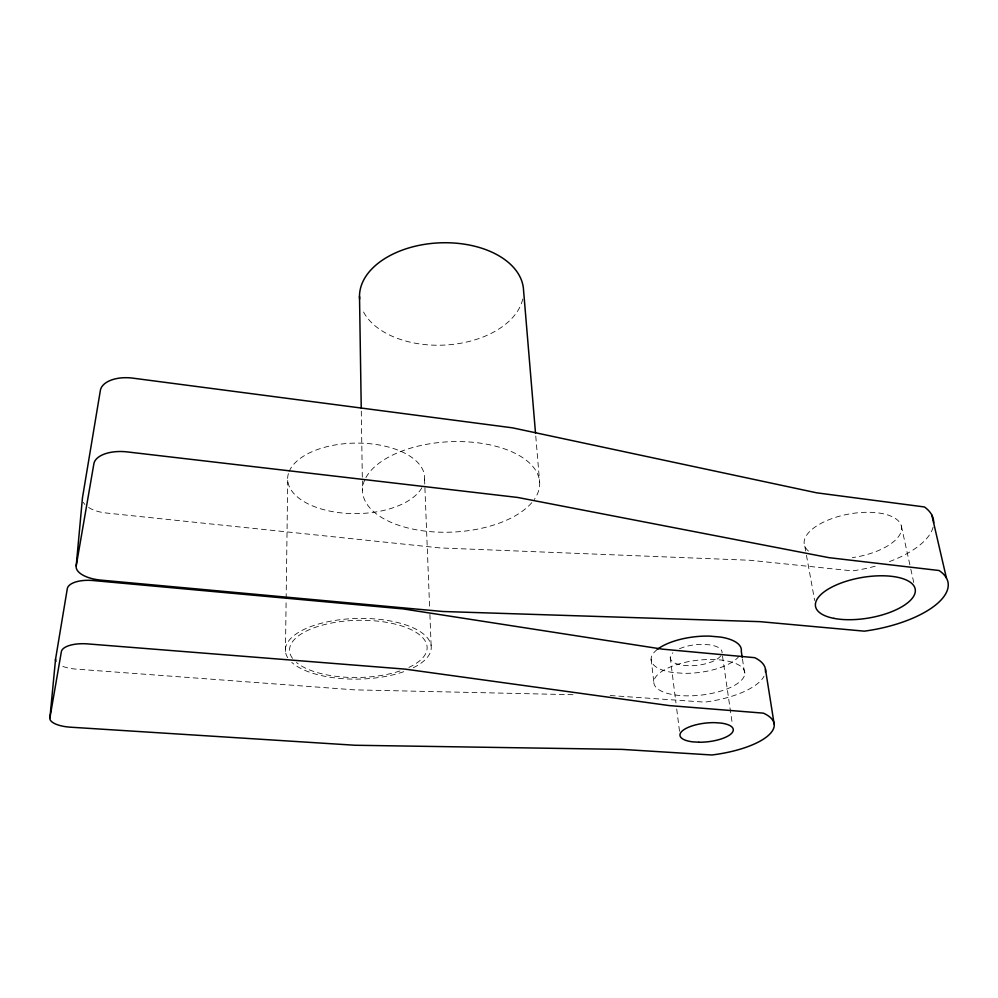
<?xml version="1.0" encoding="UTF-8"?>
<svg xmlns="http://www.w3.org/2000/svg" width="998" height="998" viewBox="0 0 998 998"><rect width="100%" height="100%" fill="white"/><g stroke="black" fill="none" stroke-linecap="round" stroke-linejoin="round"><path stroke-width="0.75" stroke-dasharray="4.99 3.74" d="M285.44 651.482L286.127 600.16M286.152 598.613L287.723 480.437M573.014 694.708L354.49 689.855L75.511 669.072A21.594 8.508 3.1 0 1 60.853 665.516M610.215 695.531L704.7 702.13A66.442 25.437 -6.6 0 0 764.031 676.22M901.331 525.896L910.488 567.637M910.812 569.134L913.756 582.545M804.787 546.143L806.159 553.69M806.434 555.2L814.655 600.509M742.45 658.954L744.77 674.261A45.771 17.515 -6.6 0 1 674.249 694.845A45.771 17.515 -6.6 0 1 679.002 663.92A45.771 17.515 -6.6 0 1 744.77 674.261M722.49 655.998L732.357 724.299M670.244 657.445L675.958 702.954M676.719 709.017L679.576 731.771M651.108 659.092L653.827 682.033M535.764 436.076L539.669 482.67M424.562 479.09L429.651 608.206M429.901 614.419L431.248 648.65M361.288 411.126L362.511 490.18M289.133 471.543A68.475 35.267 -0.6 0 1 368.649 443.599A68.475 35.267 -0.6 0 1 423.726 483.481M421.855 487.76A68.475 35.267 -0.6 0 1 340.854 512.847A68.475 35.267 -0.6 0 1 288.584 473.015M287.736 657.694A72.979 30.327 -1.2 0 1 375.46 618.985A72.979 30.327 -1.2 0 1 412.735 668.011M403.716 671.716A72.979 30.327 -1.2 0 1 291.753 662.373M292.526 658.393A68.825 28.593 -1.2 0 1 373.763 620.768A68.825 28.593 -1.2 0 1 408.893 667.425M399.924 670.968A68.825 28.593 -1.2 0 1 296.418 662.46M720.855 655.748A26.073 10.329 -6.7 0 1 688.732 665.728L682.644 665.242A26.073 10.329 -6.7 0 1 672.864 652.804M679.476 648.75A26.073 10.329 -6.7 0 1 703.74 644.359L709.977 644.895A26.073 10.329 -6.7 0 1 722.053 652.966M739.081 656.148A45.397 17.976 -6.7 0 1 683.393 673.326L672.889 672.515A45.397 17.976 -6.7 0 1 657.333 649.411M88.61 507.495A26.272 12.724 4.6 0 0 106.237 513.009L440.093 547.927L750.109 560.277L852.442 570.893A81.449 35.953 -10.4 0 0 878.34 565.305M84.917 504.489A26.272 12.724 4.6 0 1 83.321 502.306M933.093 527.169A81.449 35.953 -10.4 0 1 887.072 562.473M522.752 299.038A82.085 51.172 -2.6 0 1 446.094 344.984A82.085 51.172 -2.6 0 1 362.137 309.031M365.917 477.58A88.672 45.197 -2.8 0 1 478.491 442.9A88.672 45.197 -2.8 0 1 534.304 499.437M531.834 502.618A88.672 45.197 -2.8 0 1 421.68 530.649A88.672 45.197 -2.8 0 1 365.318 478.716M808.455 551.046A49.401 21.794 -10.3 0 1 839.43 516.203A49.401 21.794 -10.3 0 1 901.194 525.447A49.401 21.794 -10.3 0 1 852.342 557.62"/><path stroke-width="1.5" d="M76.21 565.854L93.887 463.733A30.227 15.244 4.7 0 1 127.195 451.907L517.75 497.466L829.001 557.67L939.031 570.507A83.383 33.882 -9.7 0 1 864.343 631.16L759.927 621.654L442.912 611.5L100.723 580.1A26.958 12.051 3.8 0 1 76.21 565.854L82.46 497.84L100.374 390.405A29.379 15.993 5.6 0 1 132.796 378.142L512.535 427.843L816.701 492.825L924.422 506.959A81.449 35.953 -10.4 0 1 933.691 522.989M49.9 717.936L61.365 651.682A24.201 9.643 3.1 0 1 87.55 643.897L405.088 669.122L669.309 705.586L763.395 713.146A67.752 23.79 -6.3 0 1 711.873 754.987L622.041 749.386L355.126 745.256L70.359 727.18A22.056 7.984 2.5 0 1 49.9 717.936L55.564 659.104L67.303 588.67A23.64 10.242 3.7 0 1 92.951 580.524L403.304 608.93L662.36 649.137L754.75 657.682A66.442 25.437 -6.6 0 1 765.441 672.103M931.82 515.03L946.441 578.104M765.478 669.421L774.174 724.086M742.225 657.433L741.289 651.307A45.397 17.976 -6.7 0 0 720.494 637.061L709.528 636.113A45.397 17.976 -6.7 0 0 657.333 649.411M535.502 432.97L523.538 290.069A82.085 51.172 -2.6 0 0 438.035 242.926A82.085 51.172 -2.6 0 0 359.629 298.988M359.517 296.406L361.239 408.02M55.925 661.35A21.594 8.508 3.1 0 1 55.564 659.104M698.825 742.238L692.575 741.838A26.809 9.406 -6.3 0 1 682.37 730.848A26.809 9.406 -6.3 0 1 714.568 722.639L720.968 723.076A26.809 9.406 -6.3 0 1 730.823 734.066A26.809 9.406 -6.3 0 1 698.825 742.238M833.866 618.361A50.574 20.534 -9.7 0 0 914.717 594.01A50.574 20.534 -9.7 0 0 847.502 580.873A50.574 20.534 -9.7 0 0 833.866 618.361"/></g></svg>
